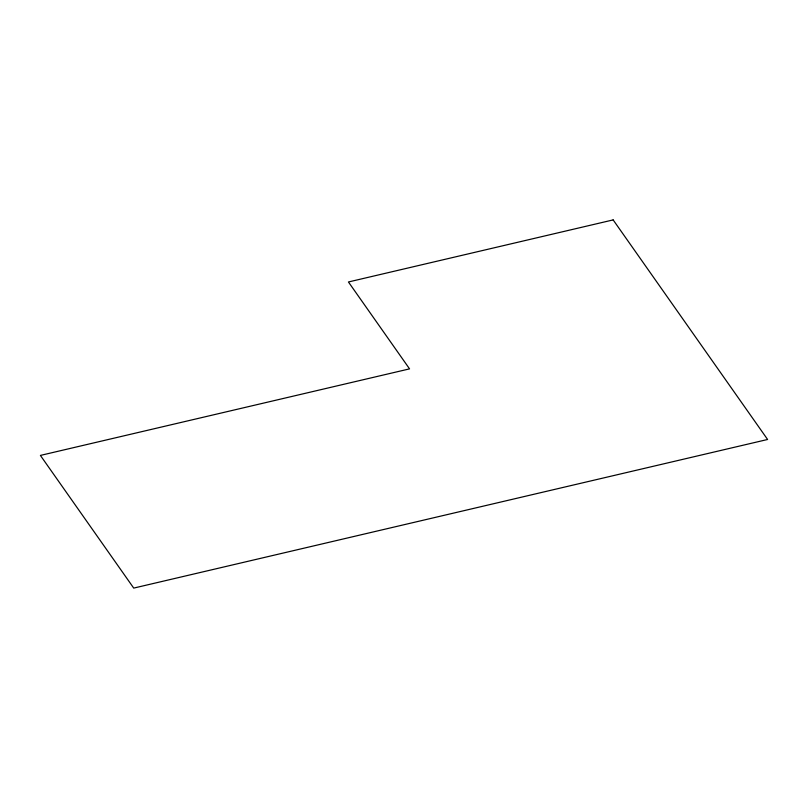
<?xml version="1.0" encoding="UTF-8"?>
<svg xmlns="http://www.w3.org/2000/svg" width="808" height="808" viewBox="0 0 808 808"><rect width="100%" height="100%" fill="white"/><g stroke="black" fill="none" stroke-linecap="round" stroke-linejoin="round"><path stroke-width="1.21" d="M613.151 219.907L348.43 281.972L409.555 368.872L40.4 455.419L133.724 588.093L767.6 439.481L613.151 219.907"/></g></svg>
